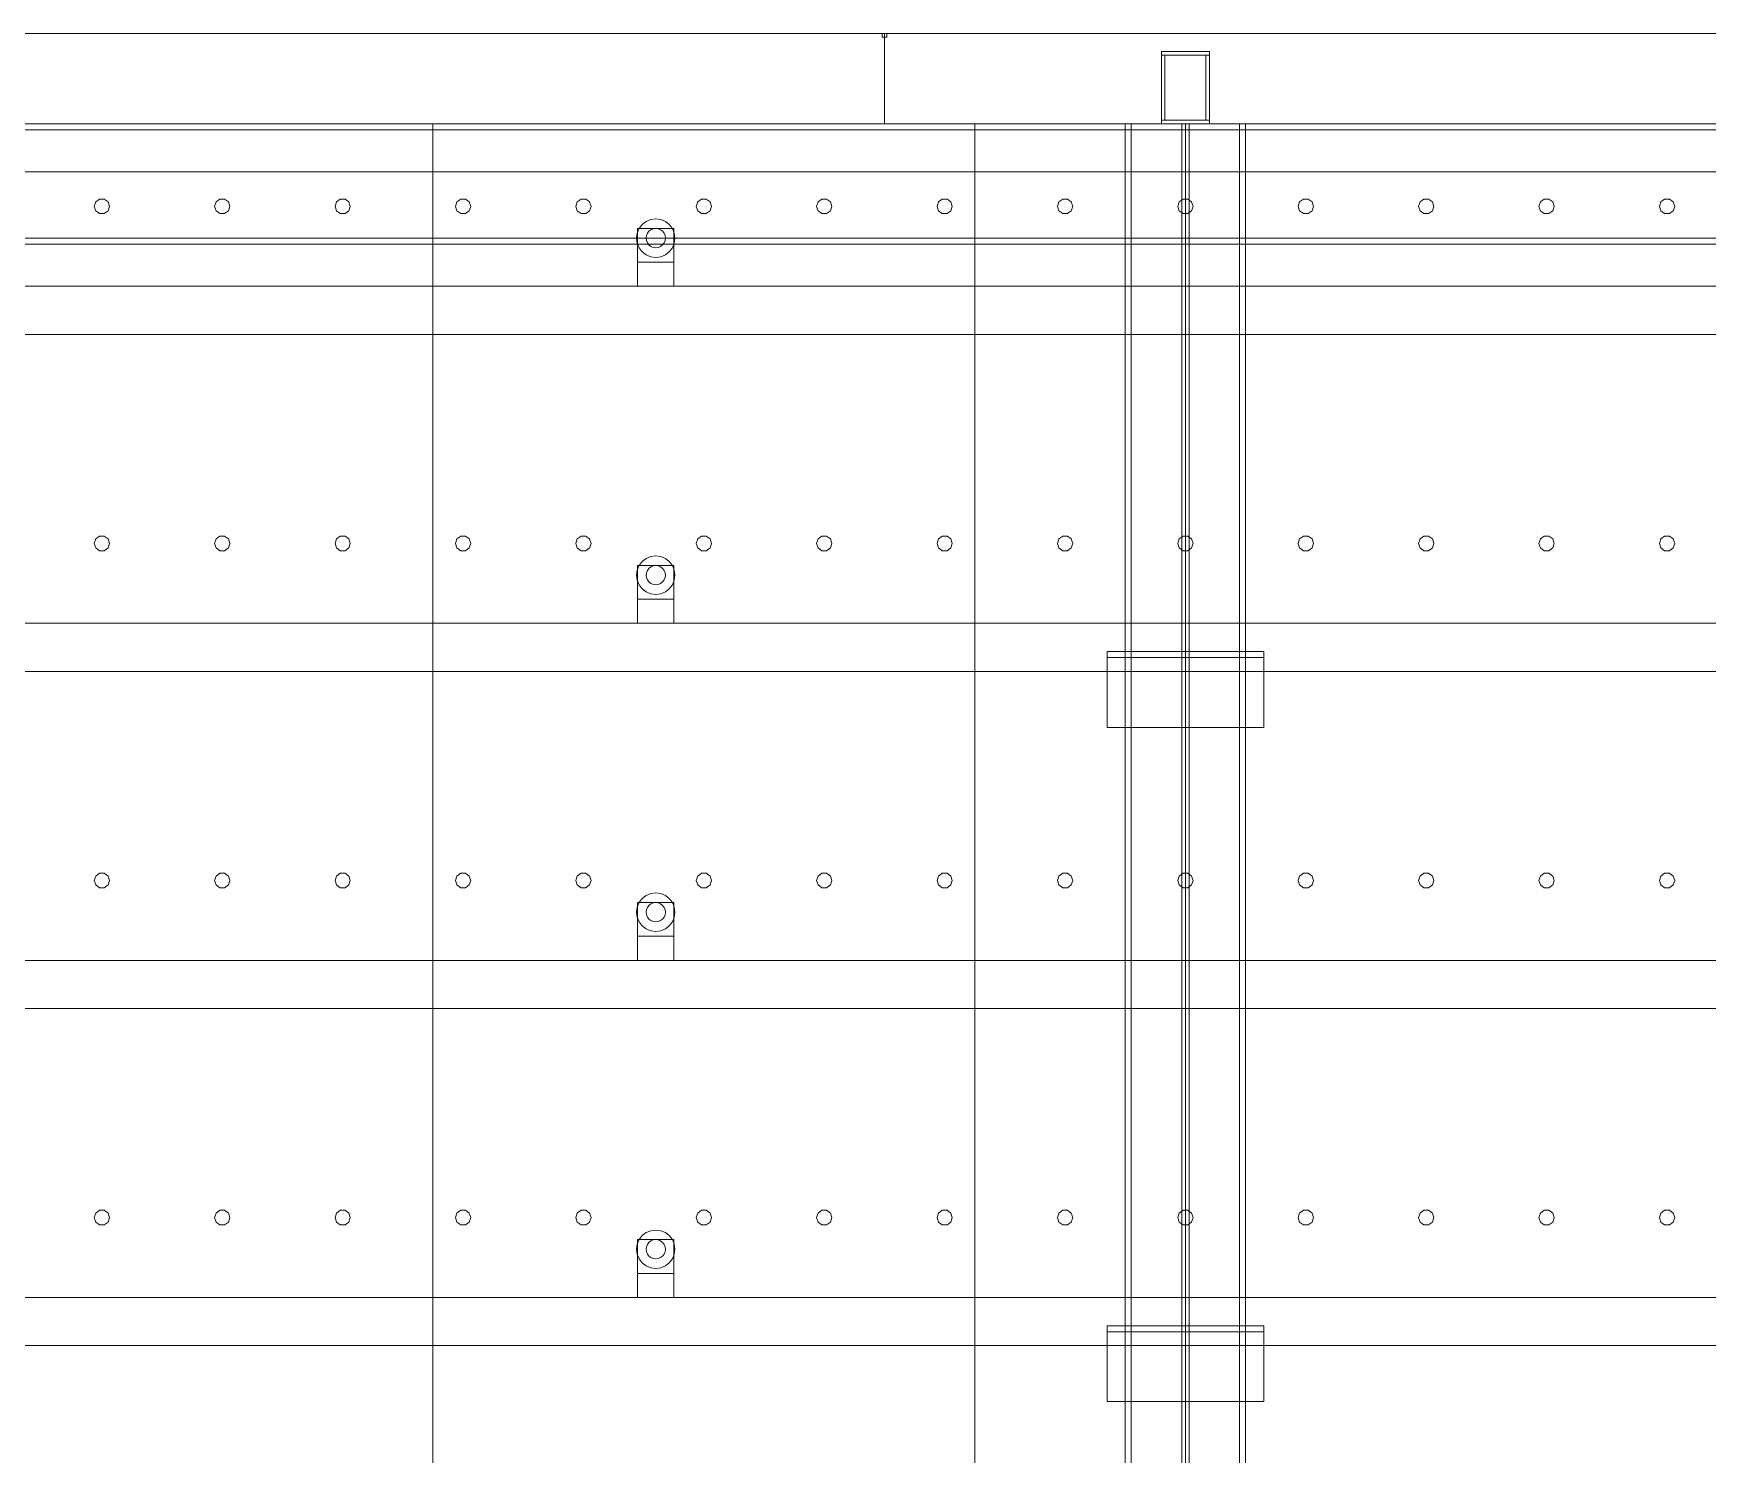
# Model space of a CAD drawing. Header units: millimetres. Extents: x -1970 to 59977, y -50268 to 6837.
# Drawn here: x 55882 to 57273, y 1820 to 3000 of the extents above; entities that cross this region are included whole.
import ezdxf

# ---------------------------------------------------------------- set-up
doc = ezdxf.new("R2010")
doc.units = ezdxf.units.MM
doc.layers.add('lateral_secador', color=7, linetype='Continuous', lineweight=0)

msp = doc.modelspace()

# ---------------------------------------------------------------- linework, layer by layer
at = {"layer": 'lateral_secador'}
for p, q in [((55589.253, 3000), (56589.253, 3000)), ((56587.253, 3000), (56591.253, 3000)), ((56587.253, 3000), (56587.253, 2997)), ((56587.253, 2997), (56591.253, 2997)), ((56589.253, 2925), (56589.253, 3000)), ((56589.253, 3000), (57589.253, 3000)), ((56591.253, 2997), (56591.253, 3000)), ((56819.253, 2985), (56859.253, 2985)), ((56819.253, 2985), (56819.253, 2982)), ((56819.253, 2982), (56859.253, 2982)), ((56819.253, 2982), (56822.253, 2982)), ((56819.253, 2982), (56819.253, 2928)), ((56822.253, 2928), (56822.253, 2982)), ((56856.253, 2982), (56859.253, 2982)), ((56856.253, 2982), (56856.253, 2928)), ((56859.253, 2982), (56859.253, 2985)), ((56859.253, 2928), (56859.253, 2982)), ((38839.253, 2925), (58839.253, 2925)), ((38839.253, 2920), (58839.253, 2920)), ((55589.253, 2925), (56589.253, 2925)), ((55839.253, 2925), (56214.253, 2925)), ((56214.253, 0), (56214.253, 2925)), ((56214.253, 2925), (56664.253, 2925)), ((56214.253, 2925), (56214.253, 1400)), ((56589.253, 2925), (57589.253, 2925)), ((56664.253, 0), (56664.253, 2925)), ((56664.253, 2925), (56839.253, 2925)), ((56664.253, 1400), (56664.253, 2925)), ((56789.253, 2925), (56889.253, 2925)), ((56789.253, 2925), (56789.253, 20)), ((56789.253, 2925), (56794.253, 2925)), ((56794.253, 20), (56794.253, 2925)), ((56819.253, 2928), (56859.253, 2928)), ((56819.253, 2928), (56819.253, 2925)), ((56819.253, 2928), (56822.253, 2928)), ((56819.253, 2925), (56859.253, 2925)), ((56836.253, 2925), (56842.253, 2925)), ((56836.253, 2925), (56836.253, 60)), ((56839.253, 0), (56839.253, 2925)), ((56839.253, 2925), (57839.253, 2925)), ((56842.253, 60), (56842.253, 2925)), ((56856.253, 2928), (56859.253, 2928)), ((56859.253, 2925), (56859.253, 2928)), ((56884.253, 2925), (56889.253, 2925)), ((56884.253, 2925), (56884.253, 20)), ((56889.253, 20), (56889.253, 2925)), ((38839.253, 2885), (58839.253, 2885)), ((55934.116, 2860.082), (55932.903, 2856.35)), ((55932.903, 2856.35), (55934.116, 2852.618)), ((55937.291, 2862.389), (55934.116, 2860.082)), ((55934.116, 2852.618), (55937.291, 2850.311)), ((55941.215, 2862.389), (55937.291, 2862.389)), ((55944.39, 2860.082), (55941.215, 2862.389)), ((55941.215, 2850.311), (55944.39, 2852.618)), ((55945.603, 2856.35), (55944.39, 2860.082)), ((55944.39, 2852.618), (55945.603, 2856.35)), ((56034.116, 2860.082), (56032.903, 2856.35)), ((56032.903, 2856.35), (56034.116, 2852.618)), ((56037.291, 2862.389), (56034.116, 2860.082)), ((56034.116, 2852.618), (56037.291, 2850.311)), ((56041.215, 2862.389), (56037.291, 2862.389)), ((56044.39, 2860.082), (56041.215, 2862.389)), ((56041.215, 2850.311), (56044.39, 2852.618)), ((56045.603, 2856.35), (56044.39, 2860.082)), ((56044.39, 2852.618), (56045.603, 2856.35)), ((56134.116, 2860.082), (56132.903, 2856.35)), ((56132.903, 2856.35), (56134.116, 2852.618)), ((56137.291, 2862.389), (56134.116, 2860.082)), ((56134.116, 2852.618), (56137.291, 2850.311)), ((56141.215, 2862.389), (56137.291, 2862.389)), ((56144.39, 2860.082), (56141.215, 2862.389)), ((56141.215, 2850.311), (56144.39, 2852.618)), ((56145.603, 2856.35), (56144.39, 2860.082)), ((56144.39, 2852.618), (56145.603, 2856.35)), ((56234.116, 2860.082), (56232.903, 2856.35)), ((56232.903, 2856.35), (56234.116, 2852.618)), ((56237.291, 2862.389), (56234.116, 2860.082)), ((56234.116, 2852.618), (56237.291, 2850.311)), ((56241.215, 2862.389), (56237.291, 2862.389)), ((56244.39, 2860.082), (56241.215, 2862.389)), ((56241.215, 2850.311), (56244.39, 2852.618)), ((56245.603, 2856.35), (56244.39, 2860.082)), ((56244.39, 2852.618), (56245.603, 2856.35)), ((56334.116, 2860.082), (56332.903, 2856.35)), ((56332.903, 2856.35), (56334.116, 2852.618)), ((56337.291, 2862.389), (56334.116, 2860.082)), ((56334.116, 2852.618), (56337.291, 2850.311)), ((56341.215, 2862.389), (56337.291, 2862.389)), ((56344.39, 2860.082), (56341.215, 2862.389)), ((56341.215, 2850.311), (56344.39, 2852.618)), ((56345.603, 2856.35), (56344.39, 2860.082)), ((56344.39, 2852.618), (56345.603, 2856.35)), ((56434.116, 2860.082), (56432.903, 2856.35)), ((56432.903, 2856.35), (56434.116, 2852.618)), ((56437.291, 2862.389), (56434.116, 2860.082)), ((56434.116, 2852.618), (56437.291, 2850.311)), ((56441.215, 2862.389), (56437.291, 2862.389)), ((56444.39, 2860.082), (56441.215, 2862.389)), ((56441.215, 2850.311), (56444.39, 2852.618)), ((56445.603, 2856.35), (56444.39, 2860.082)), ((56444.39, 2852.618), (56445.603, 2856.35)), ((56534.116, 2860.082), (56532.903, 2856.35)), ((56532.903, 2856.35), (56534.116, 2852.618)), ((56537.291, 2862.389), (56534.116, 2860.082)), ((56534.116, 2852.618), (56537.291, 2850.311)), ((56541.215, 2862.389), (56537.291, 2862.389)), ((56544.39, 2860.082), (56541.215, 2862.389)), ((56541.215, 2850.311), (56544.39, 2852.618)), ((56545.603, 2856.35), (56544.39, 2860.082)), ((56544.39, 2852.618), (56545.603, 2856.35)), ((56634.116, 2860.082), (56632.903, 2856.35)), ((56632.903, 2856.35), (56634.116, 2852.618)), ((56637.291, 2862.389), (56634.116, 2860.082)), ((56634.116, 2852.618), (56637.291, 2850.311)), ((56641.215, 2862.389), (56637.291, 2862.389)), ((56644.39, 2860.082), (56641.215, 2862.389)), ((56641.215, 2850.311), (56644.39, 2852.618)), ((56645.603, 2856.35), (56644.39, 2860.082)), ((56644.39, 2852.618), (56645.603, 2856.35)), ((56734.116, 2860.082), (56732.903, 2856.35)), ((56732.903, 2856.35), (56734.116, 2852.618)), ((56737.291, 2862.389), (56734.116, 2860.082)), ((56734.116, 2852.618), (56737.291, 2850.311)), ((56741.215, 2862.389), (56737.291, 2862.389)), ((56744.39, 2860.082), (56741.215, 2862.389)), ((56741.215, 2850.311), (56744.39, 2852.618)), ((56745.603, 2856.35), (56744.39, 2860.082)), ((56744.39, 2852.618), (56745.603, 2856.35)), ((56834.116, 2860.082), (56832.903, 2856.35)), ((56832.903, 2856.35), (56834.116, 2852.618)), ((56837.291, 2862.389), (56834.116, 2860.082)), ((56834.116, 2852.618), (56837.291, 2850.311)), ((56841.215, 2862.389), (56837.291, 2862.389)), ((56844.39, 2860.082), (56841.215, 2862.389)), ((56841.215, 2850.311), (56844.39, 2852.618)), ((56845.603, 2856.35), (56844.39, 2860.082)), ((56844.39, 2852.618), (56845.603, 2856.35)), ((56934.116, 2860.082), (56932.903, 2856.35)), ((56932.903, 2856.35), (56934.116, 2852.618)), ((56937.291, 2862.389), (56934.116, 2860.082)), ((56934.116, 2852.618), (56937.291, 2850.311)), ((56941.215, 2862.389), (56937.291, 2862.389)), ((56944.39, 2860.082), (56941.215, 2862.389)), ((56941.215, 2850.311), (56944.39, 2852.618)), ((56945.603, 2856.35), (56944.39, 2860.082)), ((56944.39, 2852.618), (56945.603, 2856.35)), ((57034.116, 2860.082), (57032.903, 2856.35)), ((57032.903, 2856.35), (57034.116, 2852.618)), ((57037.291, 2862.389), (57034.116, 2860.082)), ((57034.116, 2852.618), (57037.291, 2850.311)), ((57041.215, 2862.389), (57037.291, 2862.389)), ((57044.39, 2860.082), (57041.215, 2862.389)), ((57041.215, 2850.311), (57044.39, 2852.618)), ((57045.603, 2856.35), (57044.39, 2860.082)), ((57044.39, 2852.618), (57045.603, 2856.35)), ((57134.116, 2860.082), (57132.903, 2856.35)), ((57132.903, 2856.35), (57134.116, 2852.618)), ((57137.291, 2862.389), (57134.116, 2860.082)), ((57134.116, 2852.618), (57137.291, 2850.311)), ((57141.215, 2862.389), (57137.291, 2862.389)), ((57144.39, 2860.082), (57141.215, 2862.389)), ((57141.215, 2850.311), (57144.39, 2852.618)), ((57145.603, 2856.35), (57144.39, 2860.082)), ((57144.39, 2852.618), (57145.603, 2856.35)), ((57234.116, 2860.082), (57232.903, 2856.35)), ((57232.903, 2856.35), (57234.116, 2852.618)), ((57237.291, 2862.389), (57234.116, 2860.082)), ((57234.116, 2852.618), (57237.291, 2850.311)), ((57241.215, 2862.389), (57237.291, 2862.389)), ((57244.39, 2860.082), (57241.215, 2862.389)), ((57241.215, 2850.311), (57244.39, 2852.618)), ((57245.603, 2856.35), (57244.39, 2860.082)), ((57244.39, 2852.618), (57245.603, 2856.35)), ((55937.291, 2850.311), (55941.215, 2850.311)), ((56037.291, 2850.311), (56041.215, 2850.311)), ((56137.291, 2850.311), (56141.215, 2850.311)), ((56237.291, 2850.311), (56241.215, 2850.311)), ((56337.291, 2850.311), (56341.215, 2850.311)), ((56385.397, 2838), (56383.798, 2834.141)), ((56384.253, 2838), (56414.253, 2838)), ((56384.253, 2838), (56384.253, 2810)), ((56387.939, 2841.314), (56385.397, 2838)), ((56391.253, 2843.856), (56387.939, 2841.314)), ((56395.112, 2845.455), (56391.253, 2843.856)), ((56395.253, 2836.928), (56393.596, 2835.657)), ((56399.253, 2846), (56395.112, 2845.455)), ((56397.182, 2837.727), (56395.253, 2836.928)), ((56399.253, 2838), (56397.182, 2837.727)), ((56403.394, 2845.455), (56399.253, 2846)), ((56401.324, 2837.727), (56399.253, 2838)), ((56403.253, 2836.928), (56401.324, 2837.727)), ((56404.91, 2835.657), (56403.253, 2836.928)), ((56407.253, 2843.856), (56403.394, 2845.455)), ((56410.567, 2841.314), (56407.253, 2843.856)), ((56413.109, 2838), (56410.567, 2841.314)), ((56414.708, 2834.141), (56413.109, 2838)), ((56414.253, 2810), (56414.253, 2838)), ((56437.291, 2850.311), (56441.215, 2850.311)), ((56537.291, 2850.311), (56541.215, 2850.311)), ((56637.291, 2850.311), (56641.215, 2850.311)), ((56737.291, 2850.311), (56741.215, 2850.311)), ((56837.291, 2850.311), (56841.215, 2850.311)), ((56937.291, 2850.311), (56941.215, 2850.311)), ((57037.291, 2850.311), (57041.215, 2850.311)), ((57137.291, 2850.311), (57141.215, 2850.311)), ((57237.291, 2850.311), (57241.215, 2850.311)), ((38839.253, 2830), (58839.253, 2830)), ((38839.253, 2825), (58839.253, 2825)), ((56383.798, 2834.141), (56383.253, 2830)), ((56383.253, 2830), (56383.798, 2825.859)), ((56383.798, 2825.859), (56385.397, 2822)), ((56391.526, 2832.071), (56391.253, 2830)), ((56391.253, 2830), (56391.526, 2827.929)), ((56392.325, 2834), (56391.526, 2832.071)), ((56391.526, 2827.929), (56392.325, 2826)), ((56393.596, 2835.657), (56392.325, 2834)), ((56392.325, 2826), (56393.596, 2824.343)), ((56393.596, 2824.343), (56395.253, 2823.072)), ((56395.253, 2823.072), (56397.182, 2822.273)), ((56401.324, 2822.273), (56403.253, 2823.072)), ((56403.253, 2823.072), (56404.91, 2824.343)), ((56406.181, 2834), (56404.91, 2835.657)), ((56404.91, 2824.343), (56406.181, 2826)), ((56406.98, 2832.071), (56406.181, 2834)), ((56406.181, 2826), (56406.98, 2827.929)), ((56407.253, 2830), (56406.98, 2832.071)), ((56406.98, 2827.929), (56407.253, 2830)), ((56413.109, 2822), (56414.708, 2825.859)), ((56415.253, 2830), (56414.708, 2834.141)), ((56414.708, 2825.859), (56415.253, 2830)), ((56384.253, 2810), (56414.253, 2810)), ((56384.253, 2810), (56384.253, 2790)), ((56385.397, 2822), (56387.939, 2818.686)), ((56387.939, 2818.686), (56391.253, 2816.144)), ((56391.253, 2816.144), (56395.112, 2814.545)), ((56395.112, 2814.545), (56399.253, 2814)), ((56397.182, 2822.273), (56399.253, 2822)), ((56399.253, 2822), (56401.324, 2822.273)), ((56399.253, 2814), (56403.394, 2814.545)), ((56403.394, 2814.545), (56407.253, 2816.144)), ((56407.253, 2816.144), (56410.567, 2818.686)), ((56410.567, 2818.686), (56413.109, 2822)), ((56414.253, 2790), (56414.253, 2810)), ((39189.253, 2790), (58489.253, 2790)), ((56384.253, 2790), (56414.253, 2790)), ((39189.253, 2750), (58489.253, 2750)), ((55934.116, 2580.082), (55932.903, 2576.35)), ((55932.903, 2576.35), (55934.116, 2572.618)), ((55937.291, 2582.389), (55934.116, 2580.082)), ((55934.116, 2572.618), (55937.291, 2570.311)), ((55941.215, 2582.389), (55937.291, 2582.389)), ((55944.39, 2580.082), (55941.215, 2582.389)), ((55941.215, 2570.311), (55944.39, 2572.618)), ((55945.603, 2576.35), (55944.39, 2580.082)), ((55944.39, 2572.618), (55945.603, 2576.35)), ((56034.116, 2580.082), (56032.903, 2576.35)), ((56032.903, 2576.35), (56034.116, 2572.618)), ((56037.291, 2582.389), (56034.116, 2580.082)), ((56034.116, 2572.618), (56037.291, 2570.311)), ((56041.215, 2582.389), (56037.291, 2582.389)), ((56044.39, 2580.082), (56041.215, 2582.389)), ((56041.215, 2570.311), (56044.39, 2572.618)), ((56045.603, 2576.35), (56044.39, 2580.082)), ((56044.39, 2572.618), (56045.603, 2576.35)), ((56134.116, 2580.082), (56132.903, 2576.35)), ((56132.903, 2576.35), (56134.116, 2572.618)), ((56137.291, 2582.389), (56134.116, 2580.082)), ((56134.116, 2572.618), (56137.291, 2570.311)), ((56141.215, 2582.389), (56137.291, 2582.389)), ((56144.39, 2580.082), (56141.215, 2582.389)), ((56141.215, 2570.311), (56144.39, 2572.618)), ((56145.603, 2576.35), (56144.39, 2580.082)), ((56144.39, 2572.618), (56145.603, 2576.35)), ((56234.116, 2580.082), (56232.903, 2576.35)), ((56232.903, 2576.35), (56234.116, 2572.618)), ((56237.291, 2582.389), (56234.116, 2580.082)), ((56234.116, 2572.618), (56237.291, 2570.311)), ((56241.215, 2582.389), (56237.291, 2582.389)), ((56244.39, 2580.082), (56241.215, 2582.389)), ((56241.215, 2570.311), (56244.39, 2572.618)), ((56245.603, 2576.35), (56244.39, 2580.082)), ((56244.39, 2572.618), (56245.603, 2576.35)), ((56334.116, 2580.082), (56332.903, 2576.35)), ((56332.903, 2576.35), (56334.116, 2572.618)), ((56337.291, 2582.389), (56334.116, 2580.082)), ((56334.116, 2572.618), (56337.291, 2570.311)), ((56341.215, 2582.389), (56337.291, 2582.389)), ((56344.39, 2580.082), (56341.215, 2582.389)), ((56341.215, 2570.311), (56344.39, 2572.618)), ((56345.603, 2576.35), (56344.39, 2580.082)), ((56344.39, 2572.618), (56345.603, 2576.35)), ((56434.116, 2580.082), (56432.903, 2576.35)), ((56432.903, 2576.35), (56434.116, 2572.618)), ((56437.291, 2582.389), (56434.116, 2580.082)), ((56434.116, 2572.618), (56437.291, 2570.311)), ((56441.215, 2582.389), (56437.291, 2582.389)), ((56444.39, 2580.082), (56441.215, 2582.389)), ((56441.215, 2570.311), (56444.39, 2572.618)), ((56445.603, 2576.35), (56444.39, 2580.082)), ((56444.39, 2572.618), (56445.603, 2576.35)), ((56534.116, 2580.082), (56532.903, 2576.35)), ((56532.903, 2576.35), (56534.116, 2572.618)), ((56537.291, 2582.389), (56534.116, 2580.082)), ((56534.116, 2572.618), (56537.291, 2570.311)), ((56541.215, 2582.389), (56537.291, 2582.389)), ((56544.39, 2580.082), (56541.215, 2582.389)), ((56541.215, 2570.311), (56544.39, 2572.618)), ((56545.603, 2576.35), (56544.39, 2580.082)), ((56544.39, 2572.618), (56545.603, 2576.35)), ((56634.116, 2580.082), (56632.903, 2576.35)), ((56632.903, 2576.35), (56634.116, 2572.618)), ((56637.291, 2582.389), (56634.116, 2580.082)), ((56634.116, 2572.618), (56637.291, 2570.311)), ((56641.215, 2582.389), (56637.291, 2582.389)), ((56644.39, 2580.082), (56641.215, 2582.389)), ((56641.215, 2570.311), (56644.39, 2572.618)), ((56645.603, 2576.35), (56644.39, 2580.082)), ((56644.39, 2572.618), (56645.603, 2576.35)), ((56734.116, 2580.082), (56732.903, 2576.35)), ((56732.903, 2576.35), (56734.116, 2572.618)), ((56737.291, 2582.389), (56734.116, 2580.082)), ((56734.116, 2572.618), (56737.291, 2570.311)), ((56741.215, 2582.389), (56737.291, 2582.389)), ((56744.39, 2580.082), (56741.215, 2582.389)), ((56741.215, 2570.311), (56744.39, 2572.618)), ((56745.603, 2576.35), (56744.39, 2580.082)), ((56744.39, 2572.618), (56745.603, 2576.35)), ((56834.116, 2580.082), (56832.903, 2576.35)), ((56832.903, 2576.35), (56834.116, 2572.618)), ((56837.291, 2582.389), (56834.116, 2580.082)), ((56834.116, 2572.618), (56837.291, 2570.311)), ((56841.215, 2582.389), (56837.291, 2582.389)), ((56844.39, 2580.082), (56841.215, 2582.389)), ((56841.215, 2570.311), (56844.39, 2572.618)), ((56845.603, 2576.35), (56844.39, 2580.082)), ((56844.39, 2572.618), (56845.603, 2576.35)), ((56934.116, 2580.082), (56932.903, 2576.35)), ((56932.903, 2576.35), (56934.116, 2572.618)), ((56937.291, 2582.389), (56934.116, 2580.082)), ((56934.116, 2572.618), (56937.291, 2570.311)), ((56941.215, 2582.389), (56937.291, 2582.389)), ((56944.39, 2580.082), (56941.215, 2582.389)), ((56941.215, 2570.311), (56944.39, 2572.618)), ((56945.603, 2576.35), (56944.39, 2580.082)), ((56944.39, 2572.618), (56945.603, 2576.35)), ((57034.116, 2580.082), (57032.903, 2576.35)), ((57032.903, 2576.35), (57034.116, 2572.618)), ((57037.291, 2582.389), (57034.116, 2580.082)), ((57034.116, 2572.618), (57037.291, 2570.311)), ((57041.215, 2582.389), (57037.291, 2582.389)), ((57044.39, 2580.082), (57041.215, 2582.389)), ((57041.215, 2570.311), (57044.39, 2572.618)), ((57045.603, 2576.35), (57044.39, 2580.082)), ((57044.39, 2572.618), (57045.603, 2576.35)), ((57134.116, 2580.082), (57132.903, 2576.35)), ((57132.903, 2576.35), (57134.116, 2572.618)), ((57137.291, 2582.389), (57134.116, 2580.082)), ((57134.116, 2572.618), (57137.291, 2570.311)), ((57141.215, 2582.389), (57137.291, 2582.389)), ((57144.39, 2580.082), (57141.215, 2582.389)), ((57141.215, 2570.311), (57144.39, 2572.618)), ((57145.603, 2576.35), (57144.39, 2580.082)), ((57144.39, 2572.618), (57145.603, 2576.35)), ((57234.116, 2580.082), (57232.903, 2576.35)), ((57232.903, 2576.35), (57234.116, 2572.618)), ((57237.291, 2582.389), (57234.116, 2580.082)), ((57234.116, 2572.618), (57237.291, 2570.311)), ((57241.215, 2582.389), (57237.291, 2582.389)), ((57244.39, 2580.082), (57241.215, 2582.389)), ((57241.215, 2570.311), (57244.39, 2572.618)), ((57245.603, 2576.35), (57244.39, 2580.082)), ((57244.39, 2572.618), (57245.603, 2576.35)), ((55937.291, 2570.311), (55941.215, 2570.311)), ((56037.291, 2570.311), (56041.215, 2570.311)), ((56137.291, 2570.311), (56141.215, 2570.311)), ((56237.291, 2570.311), (56241.215, 2570.311)), ((56337.291, 2570.311), (56341.215, 2570.311)), ((56387.939, 2561.314), (56385.397, 2558)), ((56391.253, 2563.856), (56387.939, 2561.314)), ((56395.112, 2565.455), (56391.253, 2563.856)), ((56399.253, 2566), (56395.112, 2565.455)), ((56403.394, 2565.455), (56399.253, 2566)), ((56407.253, 2563.856), (56403.394, 2565.455)), ((56410.567, 2561.314), (56407.253, 2563.856)), ((56413.109, 2558), (56410.567, 2561.314)), ((56437.291, 2570.311), (56441.215, 2570.311)), ((56537.291, 2570.311), (56541.215, 2570.311)), ((56637.291, 2570.311), (56641.215, 2570.311)), ((56737.291, 2570.311), (56741.215, 2570.311)), ((56837.291, 2570.311), (56841.215, 2570.311)), ((56937.291, 2570.311), (56941.215, 2570.311)), ((57037.291, 2570.311), (57041.215, 2570.311)), ((57137.291, 2570.311), (57141.215, 2570.311)), ((57237.291, 2570.311), (57241.215, 2570.311)), ((56383.798, 2554.141), (56383.253, 2550)), ((56383.253, 2550), (56383.798, 2545.859)), ((56385.397, 2558), (56383.798, 2554.141)), ((56383.798, 2545.859), (56385.397, 2542)), ((56384.253, 2558), (56414.253, 2558)), ((56384.253, 2558), (56384.253, 2530)), ((56391.526, 2552.071), (56391.253, 2550)), ((56391.253, 2550), (56391.526, 2547.929)), ((56392.325, 2554), (56391.526, 2552.071)), ((56391.526, 2547.929), (56392.325, 2546)), ((56393.596, 2555.657), (56392.325, 2554)), ((56392.325, 2546), (56393.596, 2544.343)), ((56395.253, 2556.928), (56393.596, 2555.657)), ((56397.182, 2557.727), (56395.253, 2556.928)), ((56399.253, 2558), (56397.182, 2557.727)), ((56401.324, 2557.727), (56399.253, 2558)), ((56403.253, 2556.928), (56401.324, 2557.727)), ((56404.91, 2555.657), (56403.253, 2556.928)), ((56406.181, 2554), (56404.91, 2555.657)), ((56404.91, 2544.343), (56406.181, 2546)), ((56406.98, 2552.071), (56406.181, 2554)), ((56406.181, 2546), (56406.98, 2547.929)), ((56407.253, 2550), (56406.98, 2552.071)), ((56406.98, 2547.929), (56407.253, 2550)), ((56414.708, 2554.141), (56413.109, 2558)), ((56413.109, 2542), (56414.708, 2545.859)), ((56414.253, 2530), (56414.253, 2558)), ((56415.253, 2550), (56414.708, 2554.141)), ((56414.708, 2545.859), (56415.253, 2550)), ((56385.397, 2542), (56387.939, 2538.686)), ((56387.939, 2538.686), (56391.253, 2536.144)), ((56391.253, 2536.144), (56395.112, 2534.545)), ((56393.596, 2544.343), (56395.253, 2543.072)), ((56395.112, 2534.545), (56399.253, 2534)), ((56395.253, 2543.072), (56397.182, 2542.273)), ((56397.182, 2542.273), (56399.253, 2542)), ((56399.253, 2542), (56401.324, 2542.273)), ((56399.253, 2534), (56403.394, 2534.545)), ((56401.324, 2542.273), (56403.253, 2543.072)), ((56403.253, 2543.072), (56404.91, 2544.343)), ((56403.394, 2534.545), (56407.253, 2536.144)), ((56407.253, 2536.144), (56410.567, 2538.686)), ((56410.567, 2538.686), (56413.109, 2542)), ((56384.253, 2530), (56414.253, 2530)), ((56384.253, 2530), (56384.253, 2510)), ((56414.253, 2510), (56414.253, 2530)), ((39189.253, 2510), (58489.253, 2510)), ((56384.253, 2510), (56414.253, 2510)), ((56774.253, 2486.5), (56904.253, 2486.5)), ((56774.253, 2486.5), (56774.253, 2423.5)), ((56774.253, 2486.5), (56774.253, 2481.5)), ((56774.253, 2481.5), (56904.253, 2481.5)), ((56904.253, 2423.5), (56904.253, 2486.5)), ((56904.253, 2481.5), (56904.253, 2486.5)), ((39189.253, 2470), (58489.253, 2470)), ((56774.253, 2423.5), (56904.253, 2423.5)), ((55934.116, 2300.082), (55932.903, 2296.35)), ((55932.903, 2296.35), (55934.116, 2292.618)), ((55937.291, 2302.389), (55934.116, 2300.082)), ((55941.215, 2302.389), (55937.291, 2302.389)), ((55944.39, 2300.082), (55941.215, 2302.389)), ((55945.603, 2296.35), (55944.39, 2300.082)), ((55944.39, 2292.618), (55945.603, 2296.35)), ((56034.116, 2300.082), (56032.903, 2296.35)), ((56032.903, 2296.35), (56034.116, 2292.618)), ((56037.291, 2302.389), (56034.116, 2300.082)), ((56041.215, 2302.389), (56037.291, 2302.389)), ((56044.39, 2300.082), (56041.215, 2302.389)), ((56045.603, 2296.35), (56044.39, 2300.082)), ((56044.39, 2292.618), (56045.603, 2296.35)), ((56134.116, 2300.082), (56132.903, 2296.35)), ((56132.903, 2296.35), (56134.116, 2292.618)), ((56137.291, 2302.389), (56134.116, 2300.082)), ((56141.215, 2302.389), (56137.291, 2302.389)), ((56144.39, 2300.082), (56141.215, 2302.389)), ((56145.603, 2296.35), (56144.39, 2300.082)), ((56144.39, 2292.618), (56145.603, 2296.35)), ((56234.116, 2300.082), (56232.903, 2296.35)), ((56232.903, 2296.35), (56234.116, 2292.618)), ((56237.291, 2302.389), (56234.116, 2300.082)), ((56241.215, 2302.389), (56237.291, 2302.389)), ((56244.39, 2300.082), (56241.215, 2302.389)), ((56245.603, 2296.35), (56244.39, 2300.082)), ((56244.39, 2292.618), (56245.603, 2296.35)), ((56334.116, 2300.082), (56332.903, 2296.35)), ((56332.903, 2296.35), (56334.116, 2292.618)), ((56337.291, 2302.389), (56334.116, 2300.082)), ((56341.215, 2302.389), (56337.291, 2302.389)), ((56344.39, 2300.082), (56341.215, 2302.389)), ((56345.603, 2296.35), (56344.39, 2300.082)), ((56344.39, 2292.618), (56345.603, 2296.35)), ((56434.116, 2300.082), (56432.903, 2296.35)), ((56432.903, 2296.35), (56434.116, 2292.618)), ((56437.291, 2302.389), (56434.116, 2300.082)), ((56441.215, 2302.389), (56437.291, 2302.389)), ((56444.39, 2300.082), (56441.215, 2302.389)), ((56445.603, 2296.35), (56444.39, 2300.082)), ((56444.39, 2292.618), (56445.603, 2296.35)), ((56534.116, 2300.082), (56532.903, 2296.35)), ((56532.903, 2296.35), (56534.116, 2292.618)), ((56537.291, 2302.389), (56534.116, 2300.082)), ((56541.215, 2302.389), (56537.291, 2302.389)), ((56544.39, 2300.082), (56541.215, 2302.389)), ((56545.603, 2296.35), (56544.39, 2300.082)), ((56544.39, 2292.618), (56545.603, 2296.35)), ((56634.116, 2300.082), (56632.903, 2296.35)), ((56632.903, 2296.35), (56634.116, 2292.618)), ((56637.291, 2302.389), (56634.116, 2300.082)), ((56641.215, 2302.389), (56637.291, 2302.389)), ((56644.39, 2300.082), (56641.215, 2302.389)), ((56645.603, 2296.35), (56644.39, 2300.082)), ((56644.39, 2292.618), (56645.603, 2296.35)), ((56734.116, 2300.082), (56732.903, 2296.35)), ((56732.903, 2296.35), (56734.116, 2292.618)), ((56737.291, 2302.389), (56734.116, 2300.082)), ((56741.215, 2302.389), (56737.291, 2302.389)), ((56744.39, 2300.082), (56741.215, 2302.389)), ((56745.603, 2296.35), (56744.39, 2300.082)), ((56744.39, 2292.618), (56745.603, 2296.35)), ((56834.116, 2300.082), (56832.903, 2296.35)), ((56832.903, 2296.35), (56834.116, 2292.618)), ((56837.291, 2302.389), (56834.116, 2300.082)), ((56841.215, 2302.389), (56837.291, 2302.389)), ((56844.39, 2300.082), (56841.215, 2302.389)), ((56845.603, 2296.35), (56844.39, 2300.082)), ((56844.39, 2292.618), (56845.603, 2296.35)), ((56934.116, 2300.082), (56932.903, 2296.35)), ((56932.903, 2296.35), (56934.116, 2292.618)), ((56937.291, 2302.389), (56934.116, 2300.082)), ((56941.215, 2302.389), (56937.291, 2302.389)), ((56944.39, 2300.082), (56941.215, 2302.389)), ((56945.603, 2296.35), (56944.39, 2300.082)), ((56944.39, 2292.618), (56945.603, 2296.35)), ((57034.116, 2300.082), (57032.903, 2296.35)), ((57032.903, 2296.35), (57034.116, 2292.618)), ((57037.291, 2302.389), (57034.116, 2300.082)), ((57041.215, 2302.389), (57037.291, 2302.389)), ((57044.39, 2300.082), (57041.215, 2302.389)), ((57045.603, 2296.35), (57044.39, 2300.082)), ((57044.39, 2292.618), (57045.603, 2296.35)), ((57134.116, 2300.082), (57132.903, 2296.35)), ((57132.903, 2296.35), (57134.116, 2292.618)), ((57137.291, 2302.389), (57134.116, 2300.082)), ((57141.215, 2302.389), (57137.291, 2302.389)), ((57144.39, 2300.082), (57141.215, 2302.389)), ((57145.603, 2296.35), (57144.39, 2300.082)), ((57144.39, 2292.618), (57145.603, 2296.35)), ((57234.116, 2300.082), (57232.903, 2296.35)), ((57232.903, 2296.35), (57234.116, 2292.618)), ((57237.291, 2302.389), (57234.116, 2300.082)), ((57241.215, 2302.389), (57237.291, 2302.389)), ((57244.39, 2300.082), (57241.215, 2302.389)), ((57245.603, 2296.35), (57244.39, 2300.082)), ((57244.39, 2292.618), (57245.603, 2296.35)), ((55934.116, 2292.618), (55937.291, 2290.311)), ((55937.291, 2290.311), (55941.215, 2290.311)), ((55941.215, 2290.311), (55944.39, 2292.618)), ((56034.116, 2292.618), (56037.291, 2290.311)), ((56037.291, 2290.311), (56041.215, 2290.311)), ((56041.215, 2290.311), (56044.39, 2292.618)), ((56134.116, 2292.618), (56137.291, 2290.311)), ((56137.291, 2290.311), (56141.215, 2290.311)), ((56141.215, 2290.311), (56144.39, 2292.618)), ((56234.116, 2292.618), (56237.291, 2290.311)), ((56237.291, 2290.311), (56241.215, 2290.311)), ((56241.215, 2290.311), (56244.39, 2292.618)), ((56334.116, 2292.618), (56337.291, 2290.311)), ((56337.291, 2290.311), (56341.215, 2290.311)), ((56341.215, 2290.311), (56344.39, 2292.618)), ((56387.939, 2281.314), (56385.397, 2278)), ((56391.253, 2283.856), (56387.939, 2281.314)), ((56395.112, 2285.455), (56391.253, 2283.856)), ((56399.253, 2286), (56395.112, 2285.455)), ((56403.394, 2285.455), (56399.253, 2286)), ((56407.253, 2283.856), (56403.394, 2285.455)), ((56410.567, 2281.314), (56407.253, 2283.856)), ((56413.109, 2278), (56410.567, 2281.314)), ((56434.116, 2292.618), (56437.291, 2290.311)), ((56437.291, 2290.311), (56441.215, 2290.311)), ((56441.215, 2290.311), (56444.39, 2292.618)), ((56534.116, 2292.618), (56537.291, 2290.311)), ((56537.291, 2290.311), (56541.215, 2290.311)), ((56541.215, 2290.311), (56544.39, 2292.618)), ((56634.116, 2292.618), (56637.291, 2290.311)), ((56637.291, 2290.311), (56641.215, 2290.311)), ((56641.215, 2290.311), (56644.39, 2292.618)), ((56734.116, 2292.618), (56737.291, 2290.311)), ((56737.291, 2290.311), (56741.215, 2290.311)), ((56741.215, 2290.311), (56744.39, 2292.618)), ((56834.116, 2292.618), (56837.291, 2290.311)), ((56837.291, 2290.311), (56841.215, 2290.311)), ((56841.215, 2290.311), (56844.39, 2292.618)), ((56934.116, 2292.618), (56937.291, 2290.311)), ((56937.291, 2290.311), (56941.215, 2290.311)), ((56941.215, 2290.311), (56944.39, 2292.618)), ((57034.116, 2292.618), (57037.291, 2290.311)), ((57037.291, 2290.311), (57041.215, 2290.311)), ((57041.215, 2290.311), (57044.39, 2292.618)), ((57134.116, 2292.618), (57137.291, 2290.311)), ((57137.291, 2290.311), (57141.215, 2290.311)), ((57141.215, 2290.311), (57144.39, 2292.618)), ((57234.116, 2292.618), (57237.291, 2290.311)), ((57237.291, 2290.311), (57241.215, 2290.311)), ((57241.215, 2290.311), (57244.39, 2292.618)), ((56383.798, 2274.141), (56383.253, 2270)), ((56383.253, 2270), (56383.798, 2265.859)), ((56385.397, 2278), (56383.798, 2274.141)), ((56384.253, 2278), (56414.253, 2278)), ((56384.253, 2278), (56384.253, 2250)), ((56391.526, 2272.071), (56391.253, 2270)), ((56391.253, 2270), (56391.526, 2267.929)), ((56392.325, 2274), (56391.526, 2272.071)), ((56391.526, 2267.929), (56392.325, 2266)), ((56393.596, 2275.657), (56392.325, 2274)), ((56395.253, 2276.928), (56393.596, 2275.657)), ((56397.182, 2277.727), (56395.253, 2276.928)), ((56399.253, 2278), (56397.182, 2277.727)), ((56401.324, 2277.727), (56399.253, 2278)), ((56403.253, 2276.928), (56401.324, 2277.727)), ((56404.91, 2275.657), (56403.253, 2276.928)), ((56406.181, 2274), (56404.91, 2275.657)), ((56406.98, 2272.071), (56406.181, 2274)), ((56406.181, 2266), (56406.98, 2267.929)), ((56407.253, 2270), (56406.98, 2272.071)), ((56406.98, 2267.929), (56407.253, 2270)), ((56414.708, 2274.141), (56413.109, 2278)), ((56414.253, 2250), (56414.253, 2278)), ((56415.253, 2270), (56414.708, 2274.141)), ((56414.708, 2265.859), (56415.253, 2270)), ((56383.798, 2265.859), (56385.397, 2262)), ((56385.397, 2262), (56387.939, 2258.686)), ((56387.939, 2258.686), (56391.253, 2256.144)), ((56391.253, 2256.144), (56395.112, 2254.545)), ((56392.325, 2266), (56393.596, 2264.343)), ((56393.596, 2264.343), (56395.253, 2263.072)), ((56395.112, 2254.545), (56399.253, 2254)), ((56395.253, 2263.072), (56397.182, 2262.273)), ((56397.182, 2262.273), (56399.253, 2262)), ((56399.253, 2262), (56401.324, 2262.273)), ((56399.253, 2254), (56403.394, 2254.545)), ((56401.324, 2262.273), (56403.253, 2263.072)), ((56403.253, 2263.072), (56404.91, 2264.343)), ((56403.394, 2254.545), (56407.253, 2256.144)), ((56404.91, 2264.343), (56406.181, 2266)), ((56407.253, 2256.144), (56410.567, 2258.686)), ((56410.567, 2258.686), (56413.109, 2262)), ((56413.109, 2262), (56414.708, 2265.859)), ((56384.253, 2250), (56414.253, 2250)), ((56384.253, 2250), (56384.253, 2230)), ((56414.253, 2230), (56414.253, 2250)), ((39189.253, 2230), (58489.253, 2230)), ((56384.253, 2230), (56414.253, 2230)), ((39189.253, 2190), (58489.253, 2190)), ((55934.116, 2020.082), (55932.903, 2016.35)), ((55932.903, 2016.35), (55934.116, 2012.618)), ((55937.291, 2022.389), (55934.116, 2020.082)), ((55941.215, 2022.389), (55937.291, 2022.389)), ((55944.39, 2020.082), (55941.215, 2022.389)), ((55945.603, 2016.35), (55944.39, 2020.082)), ((55944.39, 2012.618), (55945.603, 2016.35)), ((56034.116, 2020.082), (56032.903, 2016.35)), ((56032.903, 2016.35), (56034.116, 2012.618)), ((56037.291, 2022.389), (56034.116, 2020.082)), ((56041.215, 2022.389), (56037.291, 2022.389)), ((56044.39, 2020.082), (56041.215, 2022.389)), ((56045.603, 2016.35), (56044.39, 2020.082)), ((56044.39, 2012.618), (56045.603, 2016.35)), ((56134.116, 2020.082), (56132.903, 2016.35)), ((56132.903, 2016.35), (56134.116, 2012.618)), ((56137.291, 2022.389), (56134.116, 2020.082)), ((56141.215, 2022.389), (56137.291, 2022.389)), ((56144.39, 2020.082), (56141.215, 2022.389)), ((56145.603, 2016.35), (56144.39, 2020.082)), ((56144.39, 2012.618), (56145.603, 2016.35)), ((56234.116, 2020.082), (56232.903, 2016.35)), ((56232.903, 2016.35), (56234.116, 2012.618)), ((56237.291, 2022.389), (56234.116, 2020.082)), ((56241.215, 2022.389), (56237.291, 2022.389)), ((56244.39, 2020.082), (56241.215, 2022.389)), ((56245.603, 2016.35), (56244.39, 2020.082)), ((56244.39, 2012.618), (56245.603, 2016.35)), ((56334.116, 2020.082), (56332.903, 2016.35)), ((56332.903, 2016.35), (56334.116, 2012.618)), ((56337.291, 2022.389), (56334.116, 2020.082)), ((56341.215, 2022.389), (56337.291, 2022.389)), ((56344.39, 2020.082), (56341.215, 2022.389)), ((56345.603, 2016.35), (56344.39, 2020.082)), ((56344.39, 2012.618), (56345.603, 2016.35)), ((56434.116, 2020.082), (56432.903, 2016.35)), ((56432.903, 2016.35), (56434.116, 2012.618)), ((56437.291, 2022.389), (56434.116, 2020.082)), ((56441.215, 2022.389), (56437.291, 2022.389)), ((56444.39, 2020.082), (56441.215, 2022.389)), ((56445.603, 2016.35), (56444.39, 2020.082)), ((56444.39, 2012.618), (56445.603, 2016.35)), ((56534.116, 2020.082), (56532.903, 2016.35)), ((56532.903, 2016.35), (56534.116, 2012.618)), ((56537.291, 2022.389), (56534.116, 2020.082)), ((56541.215, 2022.389), (56537.291, 2022.389)), ((56544.39, 2020.082), (56541.215, 2022.389)), ((56545.603, 2016.35), (56544.39, 2020.082)), ((56544.39, 2012.618), (56545.603, 2016.35)), ((56634.116, 2020.082), (56632.903, 2016.35)), ((56632.903, 2016.35), (56634.116, 2012.618)), ((56637.291, 2022.389), (56634.116, 2020.082)), ((56641.215, 2022.389), (56637.291, 2022.389)), ((56644.39, 2020.082), (56641.215, 2022.389)), ((56645.603, 2016.35), (56644.39, 2020.082)), ((56644.39, 2012.618), (56645.603, 2016.35)), ((56734.116, 2020.082), (56732.903, 2016.35)), ((56732.903, 2016.35), (56734.116, 2012.618)), ((56737.291, 2022.389), (56734.116, 2020.082)), ((56741.215, 2022.389), (56737.291, 2022.389)), ((56744.39, 2020.082), (56741.215, 2022.389)), ((56745.603, 2016.35), (56744.39, 2020.082)), ((56744.39, 2012.618), (56745.603, 2016.35)), ((56834.116, 2020.082), (56832.903, 2016.35)), ((56832.903, 2016.35), (56834.116, 2012.618)), ((56837.291, 2022.389), (56834.116, 2020.082)), ((56841.215, 2022.389), (56837.291, 2022.389)), ((56844.39, 2020.082), (56841.215, 2022.389)), ((56845.603, 2016.35), (56844.39, 2020.082)), ((56844.39, 2012.618), (56845.603, 2016.35)), ((56934.116, 2020.082), (56932.903, 2016.35)), ((56932.903, 2016.35), (56934.116, 2012.618)), ((56937.291, 2022.389), (56934.116, 2020.082)), ((56941.215, 2022.389), (56937.291, 2022.389)), ((56944.39, 2020.082), (56941.215, 2022.389)), ((56945.603, 2016.35), (56944.39, 2020.082)), ((56944.39, 2012.618), (56945.603, 2016.35)), ((57034.116, 2020.082), (57032.903, 2016.35)), ((57032.903, 2016.35), (57034.116, 2012.618)), ((57037.291, 2022.389), (57034.116, 2020.082)), ((57041.215, 2022.389), (57037.291, 2022.389)), ((57044.39, 2020.082), (57041.215, 2022.389)), ((57045.603, 2016.35), (57044.39, 2020.082)), ((57044.39, 2012.618), (57045.603, 2016.35)), ((57134.116, 2020.082), (57132.903, 2016.35)), ((57132.903, 2016.35), (57134.116, 2012.618)), ((57137.291, 2022.389), (57134.116, 2020.082)), ((57141.215, 2022.389), (57137.291, 2022.389)), ((57144.39, 2020.082), (57141.215, 2022.389)), ((57145.603, 2016.35), (57144.39, 2020.082)), ((57144.39, 2012.618), (57145.603, 2016.35)), ((57234.116, 2020.082), (57232.903, 2016.35)), ((57232.903, 2016.35), (57234.116, 2012.618)), ((57237.291, 2022.389), (57234.116, 2020.082)), ((57241.215, 2022.389), (57237.291, 2022.389)), ((57244.39, 2020.082), (57241.215, 2022.389)), ((57245.603, 2016.35), (57244.39, 2020.082)), ((57244.39, 2012.618), (57245.603, 2016.35)), ((55934.116, 2012.618), (55937.291, 2010.311)), ((55937.291, 2010.311), (55941.215, 2010.311)), ((55941.215, 2010.311), (55944.39, 2012.618)), ((56034.116, 2012.618), (56037.291, 2010.311)), ((56037.291, 2010.311), (56041.215, 2010.311)), ((56041.215, 2010.311), (56044.39, 2012.618)), ((56134.116, 2012.618), (56137.291, 2010.311)), ((56137.291, 2010.311), (56141.215, 2010.311)), ((56141.215, 2010.311), (56144.39, 2012.618)), ((56234.116, 2012.618), (56237.291, 2010.311)), ((56237.291, 2010.311), (56241.215, 2010.311)), ((56241.215, 2010.311), (56244.39, 2012.618)), ((56334.116, 2012.618), (56337.291, 2010.311)), ((56337.291, 2010.311), (56341.215, 2010.311)), ((56341.215, 2010.311), (56344.39, 2012.618)), ((56391.253, 2003.856), (56387.939, 2001.314)), ((56395.112, 2005.455), (56391.253, 2003.856)), ((56399.253, 2006), (56395.112, 2005.455)), ((56403.394, 2005.455), (56399.253, 2006)), ((56407.253, 2003.856), (56403.394, 2005.455)), ((56410.567, 2001.314), (56407.253, 2003.856)), ((56434.116, 2012.618), (56437.291, 2010.311)), ((56437.291, 2010.311), (56441.215, 2010.311)), ((56441.215, 2010.311), (56444.39, 2012.618)), ((56534.116, 2012.618), (56537.291, 2010.311)), ((56537.291, 2010.311), (56541.215, 2010.311)), ((56541.215, 2010.311), (56544.39, 2012.618)), ((56634.116, 2012.618), (56637.291, 2010.311)), ((56637.291, 2010.311), (56641.215, 2010.311)), ((56641.215, 2010.311), (56644.39, 2012.618)), ((56734.116, 2012.618), (56737.291, 2010.311)), ((56737.291, 2010.311), (56741.215, 2010.311)), ((56741.215, 2010.311), (56744.39, 2012.618)), ((56834.116, 2012.618), (56837.291, 2010.311)), ((56837.291, 2010.311), (56841.215, 2010.311)), ((56841.215, 2010.311), (56844.39, 2012.618)), ((56934.116, 2012.618), (56937.291, 2010.311)), ((56937.291, 2010.311), (56941.215, 2010.311)), ((56941.215, 2010.311), (56944.39, 2012.618)), ((57034.116, 2012.618), (57037.291, 2010.311)), ((57037.291, 2010.311), (57041.215, 2010.311)), ((57041.215, 2010.311), (57044.39, 2012.618)), ((57134.116, 2012.618), (57137.291, 2010.311)), ((57137.291, 2010.311), (57141.215, 2010.311)), ((57141.215, 2010.311), (57144.39, 2012.618)), ((57234.116, 2012.618), (57237.291, 2010.311)), ((57237.291, 2010.311), (57241.215, 2010.311)), ((57241.215, 2010.311), (57244.39, 2012.618)), ((56383.798, 1994.141), (56383.253, 1990)), ((56383.253, 1990), (56383.798, 1985.859)), ((56385.397, 1998), (56383.798, 1994.141)), ((56384.253, 1998), (56414.253, 1998)), ((56384.253, 1998), (56384.253, 1970)), ((56387.939, 2001.314), (56385.397, 1998)), ((56391.526, 1992.071), (56391.253, 1990)), ((56391.253, 1990), (56391.526, 1987.929)), ((56392.325, 1994), (56391.526, 1992.071)), ((56393.596, 1995.657), (56392.325, 1994)), ((56395.253, 1996.928), (56393.596, 1995.657)), ((56397.182, 1997.727), (56395.253, 1996.928)), ((56399.253, 1998), (56397.182, 1997.727)), ((56401.324, 1997.727), (56399.253, 1998)), ((56403.253, 1996.928), (56401.324, 1997.727)), ((56404.91, 1995.657), (56403.253, 1996.928)), ((56406.181, 1994), (56404.91, 1995.657)), ((56406.98, 1992.071), (56406.181, 1994)), ((56407.253, 1990), (56406.98, 1992.071)), ((56406.98, 1987.929), (56407.253, 1990)), ((56413.109, 1998), (56410.567, 2001.314)), ((56414.708, 1994.141), (56413.109, 1998)), ((56414.253, 1970), (56414.253, 1998)), ((56415.253, 1990), (56414.708, 1994.141)), ((56414.708, 1985.859), (56415.253, 1990)), ((56383.798, 1985.859), (56385.397, 1982)), ((56385.397, 1982), (56387.939, 1978.686)), ((56387.939, 1978.686), (56391.253, 1976.144)), ((56391.253, 1976.144), (56395.112, 1974.545)), ((56391.526, 1987.929), (56392.325, 1986)), ((56392.325, 1986), (56393.596, 1984.343)), ((56393.596, 1984.343), (56395.253, 1983.072)), ((56395.112, 1974.545), (56399.253, 1974)), ((56395.253, 1983.072), (56397.182, 1982.273)), ((56397.182, 1982.273), (56399.253, 1982)), ((56399.253, 1982), (56401.324, 1982.273)), ((56399.253, 1974), (56403.394, 1974.545)), ((56401.324, 1982.273), (56403.253, 1983.072)), ((56403.253, 1983.072), (56404.91, 1984.343)), ((56403.394, 1974.545), (56407.253, 1976.144)), ((56404.91, 1984.343), (56406.181, 1986)), ((56406.181, 1986), (56406.98, 1987.929)), ((56407.253, 1976.144), (56410.567, 1978.686)), ((56410.567, 1978.686), (56413.109, 1982)), ((56413.109, 1982), (56414.708, 1985.859)), ((56384.253, 1970), (56414.253, 1970)), ((56384.253, 1970), (56384.253, 1950)), ((56414.253, 1950), (56414.253, 1970)), ((39189.253, 1950), (58489.253, 1950)), ((56384.253, 1950), (56414.253, 1950)), ((56774.253, 1926.5), (56904.253, 1926.5)), ((56774.253, 1926.5), (56774.253, 1863.5)), ((56774.253, 1926.5), (56774.253, 1921.5)), ((56774.253, 1921.5), (56904.253, 1921.5)), ((56904.253, 1863.5), (56904.253, 1926.5)), ((56904.253, 1921.5), (56904.253, 1926.5)), ((39189.253, 1910), (58489.253, 1910)), ((56774.253, 1863.5), (56904.253, 1863.5))]:
    msp.add_line(p, q, dxfattribs=at)

doc.saveas('drawing.dxf')
